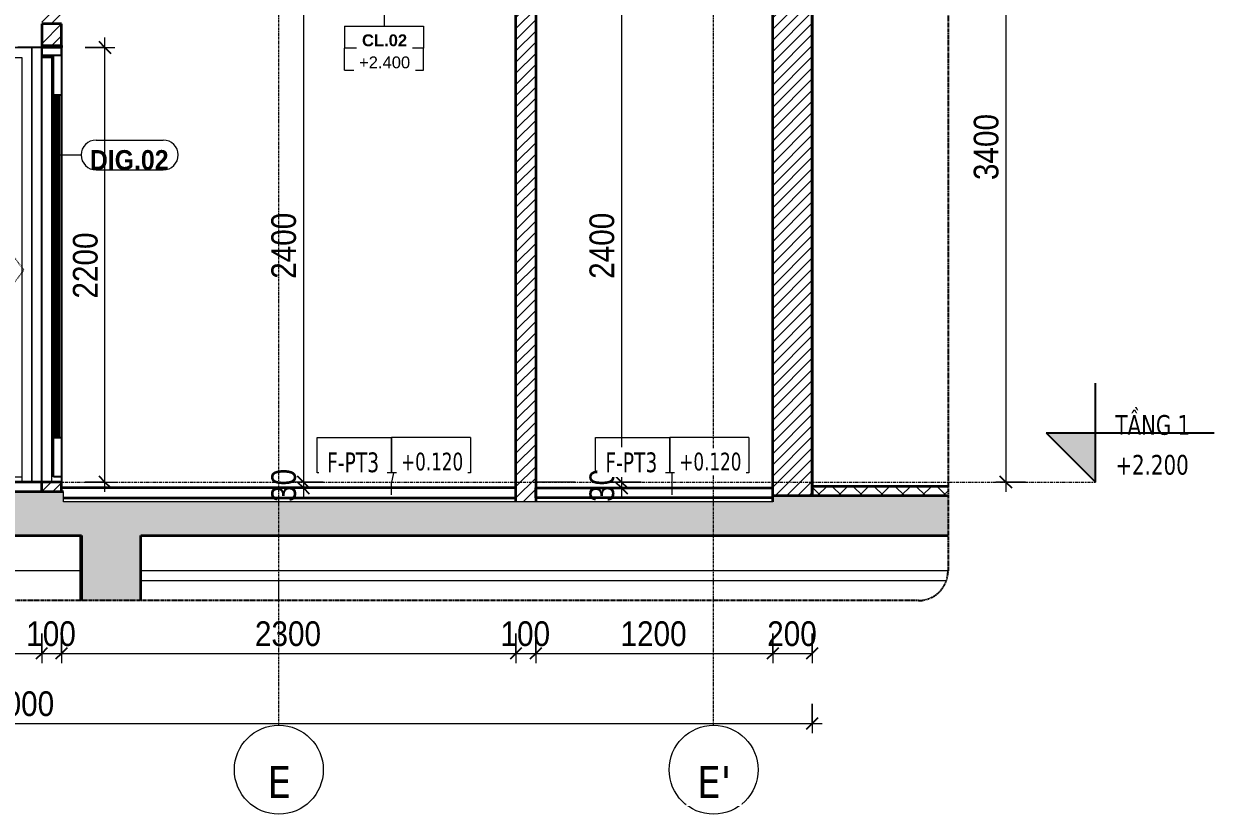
# Model space of a CAD drawing. Header units: millimetres. Extents: x 66631 to 260610, y 416 to 78637.
# Drawn here: x 100895 to 106919, y 519 to 4520 of the extents above; entities that cross this region are included whole.
import ezdxf

# ---------------------------------------------------------------- set-up
doc = ezdxf.new("R2010")
doc.units = ezdxf.units.MM
for name, pattern in [('Centre', [31.75, 6.35, -4.7625, 15.875, -4.7625]), ('Dash', [6, 3, -3]), ('Grid Line', [22.225, 12.7, -3.175, 3.175, -3.175]), ('Hidden', [7.14375, 4.7625, -2.38125])]:
    doc.linetypes.add(name, pattern=pattern)
for name, color, linetype, lineweight in [('0-5', 130, 'Continuous', 5), ('A-ANNO-DIMS', 211, 'Continuous', 9), ('A-ANNO-DIMS-50', 211, 'Continuous', 9), ('A-CLNG-IDEN', 151, 'Continuous', 9), ('A-DETL-GENF', 92, 'Continuous', 18), ('A-DETL-GENF-4', 92, 'Hidden', 25), ('A-DETL-GENF-5', 9, 'Continuous', 18), ('A-DETL-GENF-HDLN-1', 7, 'Dash', 18), ('A-DETL-MEDM', 33, 'Continuous', 35), ('A-DETL-THIN', 151, 'Continuous', 18), ('A-DETL-THIN-1', 7, 'Continuous', 18), ('A-DOOR-3', 7, 'Continuous', 18), ('A-DOOR-4', 10, 'Continuous', 25), ('A-DOOR-6', 250, 'Continuous', 35), ('A-DOOR-IDEN', 31, 'Continuous', 9), ('A-FLOR-FNSH-1', 250, 'Continuous', 35), ('A-FLOR-IDEN', 11, 'Continuous', 9), ('A-FLOR-LEVL', 51, 'Continuous', 9), ('A-FLOR-LEVL-1', 51, 'Continuous', 25), ('A-FLOR-LEVL-2', 51, 'Centre', 9), ('A-FLOR-PATT-2', 8, 'Continuous', 18), ('A-WALL-2', 250, 'Continuous', 35), ('A-WALL-3', 7, 'Continuous', 18), ('A-WALL-PATT-1', 9, 'Continuous', 18), ('A-WALL-PATT-2', 111, 'Continuous', 18), ('S-BEAM-1', 71, 'Continuous', 5), ('S-BEAM-2', 7, 'Continuous', 18), ('S-BEAM-3', 90, 'Continuous', 50), ('S-COLS-10', 9, 'Continuous', 18), ('S-COLS-7', 52, 'Continuous', 35), ('S-COLS-9', 7, 'Continuous', 18), ('S-GRID-1', 1, 'Grid Line', 9), ('S-GRID-IDEN', 1, 'Continuous', 9)]:
    doc.layers.add(name, color=color, linetype=linetype, lineweight=lineweight)
doc.styles.add('Arial_1', font='arial.ttf', dxfattribs={"height": 60})
doc.styles.add('Arial_B_1', font='arialbd.ttf', dxfattribs={"width": 0.9, "height": 100})
doc.styles.add('Arial_B_3', font='arialbd.ttf', dxfattribs={"height": 60})
doc.styles.add('Tahoma', font='tahoma.ttf', dxfattribs={"width": 0.8, "height": 100})
doc.styles.add('Tahoma_1', font='tahoma.ttf', dxfattribs={"width": 0.8, "height": 90})
doc.styles.add('Tahoma_B', font='tahomabd.ttf', dxfattribs={"height": 162.5})
doc.styles.add('Tahoma_B_1', font='tahomabd.ttf', dxfattribs={"width": 0.85, "height": 100})
doc.styles.add('UTM Avo', font='', dxfattribs={"width": 0.9, "height": 125})
doc.styles.get('UTM Avo').set_extended_font_data('UTM Avo')
doc.dimstyles.new('1_Dim_chi_tiet_2_5', dxfattribs={"dimscale": 304.8, "dimtxt": 124.912619, "dimasz": 0.19685, "dimexe": 0.164042, "dimexo": 0.0625, "dimgap": 0.016404, "dimtad": 1, "dimdec": 0, "dimrnd": 5, "dimzin": 0, "dimdsep": 46, "dimtxsty": 'UTM Avo', "dimblk1": 'OBLIQUE', "dimblk2": 'OBLIQUE', "dimsah": 1, "dimcen": 0.09, "dimdle": 0.164042, "dimazin": 0, "dimtfac": 1, "dimtdec": 4, "dimtix": 1, "dimtmove": 0, "dimatfit": 3, "dimfxl": 0.328084, "dimfxlon": 1, "dimtvp": 1, "dimtolj": 1, "dimtzin": 0, "dimarcsym": 2})
pattern_1 = [(45, (-40799.183, 15875), (-28.28427, 28.28427), [])]
pattern_2 = [(50, (100623.06, 15875), (364.368, -31.878), [38.1, -419.1]), (355, (100623.06, 15875), (-70.486, 382.113), [30.48, -335.28]), (100.451, (100653.42, 15872.34), (293.885, 350.233), [32.38, -356.18]), (46.184, (100623.06, 15976.6), (542.158, -84.086), [57.15, -628.65]), (96.636, (100668.24, 15969.6), (474.805, 494.855), [48.57, -534.27]), (351.184, (100623.06, 15976.6), (474.81, 494.85), [45.72, -502.92]), (21, (100673.86, 15951.2), (303.2285, -204.5305), [38.1, -419.1]), (326, (100673.86, 15951.2), (123.604, 368.376), [30.48, -335.28]), (71.451, (100699.13, 15934.16), (426.834, 163.843), [32.38, -356.18]), (37.5, (100623.06, 15875), (6.1766, 169.1102), [3.353, -327.863, 3.353, -337.007, -336.55]), (37.5, (100623.06, 15875), (6.1766, 169.1102), [-671.576, 3.353, -333.197]), (7.5, (100623.06, 15875), (133.6389, 200.3615), [3.353, -190.703, 3.353, -320.243, -128.27]), (7.5, (100623.06, 15875), (133.6389, 200.3615), [-517.652, 3.353, -124.917]), (327.5, (100509.78, 15875), (271.1818, -11.4584), [3.353, -123.647, 3.353, -392.887, -525.78]), (327.5, (100509.78, 15875), (271.1818, -11.4584), [-523.24, 3.353, -522.427]), (317.5, (100458.98, 15875), (296.2585, 50.853), [3.353, -161.747, 3.353, -259.791, -373.38]), (317.5, (100458.98, 15875), (296.2585, 50.853), [-428.244, 3.353, -370.027]), (45, (100623.06, 15875), (-125.7236, 125.7236), []), (45, (100623.06, 16065.5), (-125.7236, 125.7236), [])]

# ---------------------------------------------------------------- blocks, each defined once
blk = doc.blocks.new('NCV_TKTC_KET CAU_rvt-3-TKCS_CĂN HỘ LOẠI 1B - MẶT CẮT 2')
at = {"layer": 'S-BEAM-1'}
blk.add_hatch(color=256, dxfattribs=at).paths.add_polyline_path([(-40236.9, 1600), (-40235.6, 1600), (-40235.6, 1930), (-40236.9, 1930), (-40236.9, 1694.7)])
at = {"layer": 'S-BEAM-2'}
for p, q in [((-36739.9, 2120), (-36739.9, 2100)), ((-40236.9, 1750), (-44235.3, 1750)), ((-38036.9, 1750), (-39935.6, 1750)), ((-39934.9, 1750), (-39934.9, 1700)), ((-36739.9, 1750), (-38036.9, 1750)), ((-35850.5, 1750), (-36739.9, 1750)), ((-35860.3, 1700), (-39934.9, 1700))]:
    blk.add_line(p, q, dxfattribs=at)
at = {"layer": 'S-BEAM-3'}
blk.add_line((-40236.9, 1930), (-40236.9, 1600), dxfattribs=at)
at = {"layer": 'S-COLS-9'}
blk.add_line((-39236.9, 1600), (-39236.9, 1700), dxfattribs=at)
blk = doc.blocks.new('DOOR_CW_01 CANH MO-PANEL KINH - DIG_02-800x2200-CỬA NHÔM KÍNH-V30-TKCS_CĂN HỘ LOẠI 1B - MẶT CẮT 2')
at = {"layer": 'A-DOOR-3'}
for p, q in [((-40436.9, 2200), (-40436.9, 4350)), ((-40386.9, 4350), (-40386.9, 2200)), ((-40336.9, 2200), (-40336.9, 4360))]:
    blk.add_line(p, q, dxfattribs=at)
at = {"layer": 'A-DOOR-4'}
for p, q in [((-40336.9, 4400), (-40556.9, 4400)), ((-40436.9, 2200), (-40436.9, 4400)), ((-40436.9, 2200), (-40436.9, 4400)), ((-40436.9, 4400), (-40436.9, 4350)), ((-40436.9, 4400), (-40336.9, 4400)), ((-40336.9, 4400), (-40336.9, 2200)), ((-40336.9, 4400), (-40336.9, 2200)), ((-40336.9, 4360), (-40336.9, 4400)), ((-40336.9, 4360), (-40436.9, 4360)), ((-40386.9, 4350), (-40436.9, 4350)), ((-40386.9, 4350), (-40386.9, 4360)), ((-40336.9, 4360), (-40386.9, 4360)), ((-40336.9, 4360), (-40376.9, 4360)), ((-40376.9, 2226), (-40376.9, 4360)), ((-40336.9, 4158), (-40376.9, 4158)), ((-40366.9, 2426), (-40366.9, 4158)), ((-40356.9, 2426), (-40356.9, 4158)), ((-40346.9, 2426), (-40346.9, 4158)), ((-40376.9, 2426), (-40336.9, 2426)), ((-40336.9, 2226), (-40376.9, 2226))]:
    blk.add_line(p, q, dxfattribs=at)
blk = doc.blocks.new('DOOR_CW_01 CANH MO-PANEL KINH - DIG_01-900x2200-CỬA NHÔM KÍNH-400860-TKCS_CĂN HỘ LOẠI 1B - MẶT CẮT 2')
at = {"layer": 'A-DETL-GENF-HDLN-1'}
for p, q in [((-40526.9, 3273.5), (-41346.9, 4347)), ((-41346.9, 2200), (-40526.9, 3273.5))]:
    blk.add_line(p, q, dxfattribs=at)
at = {"layer": 'A-DOOR-3'}
for p, q in [((-40486.9, 4400), (-41386.9, 4400)), ((-41386.9, 4400), (-41386.9, 2200)), ((-40486.9, 2200), (-40486.9, 4400)), ((-41336.9, 2200), (-41336.9, 4350)), ((-41336.9, 4350), (-40536.9, 4350)), ((-40536.9, 4350), (-40536.9, 2200)), ((-41221.9, 3124.5), (-41221.9, 4158)), ((-41221.9, 4158), (-40651.9, 4158)), ((-40651.9, 4158), (-40651.9, 2426)), ((-40666.9, 4143), (-41206.9, 4143)), ((-41206.9, 4143), (-41206.9, 3124.5)), ((-40666.9, 2441), (-40666.9, 4143)), ((-41262.2, 3156), (-41301.7, 3156)), ((-41301.7, 3156), (-41301.7, 3016)), ((-41262.2, 3124.5), (-41262.2, 3156)), ((-41206.9, 3124.5), (-41281.9, 3124.5)), ((-41206.9, 3107.5), (-41281.9, 3107.5)), ((-41262.2, 3016), (-41262.2, 3107.5)), ((-41221.9, 2426), (-41221.9, 3107.5)), ((-41206.9, 3124.5), (-41181.1, 3124.5)), ((-41206.9, 3107.5), (-41206.9, 2441)), ((-41181.1, 3107.5), (-41206.9, 3107.5)), ((-41181.1, 3124.5), (-41181.1, 3107.5)), ((-41301.7, 3016), (-41262.2, 3016)), ((-40651.9, 2426), (-41221.9, 2426)), ((-41206.9, 2441), (-40666.9, 2441)), ((-41336.9, 2226), (-40536.9, 2226))]:
    blk.add_line(p, q, dxfattribs=at)
for start, end in [(90, 180), (180, 270)]:
    blk.add_arc((-41281.9, 3116), 8.5, start, end, dxfattribs=at)
blk = doc.blocks.new('NCV_TKTC_TANG 1_rvt-3-TKCS_CĂN HỘ LOẠI 1B - MẶT CẮT 2')
at = {"layer": 'A-WALL-PATT-1'}
h = blk.add_hatch(dxfattribs=at)
h.set_pattern_fill('FP_4', color=256, style=0, pattern_type=2)
h.set_pattern_definition(pattern_1)
h.paths.add_polyline_path([(-40436.9, 2150), (-40336.9, 2150), (-40336.9, 2200), (-40436.9, 2200), (-40436.9, 2170)])
h.paths.add_polyline_path([(-40346.9, 4400), (-40336.9, 4400), (-40336.9, 4410), (-40436.9, 4410), (-40436.9, 4400), (-40426.9, 4400)])
h.paths.add_polyline_path([(-40426.9, 4520), (-40336.9, 4520), (-40336.9, 5380), (-40436.9, 5380), (-40436.9, 4520)])
h = blk.add_hatch(dxfattribs=at)
h.set_pattern_fill('FP_4', color=256, style=0, pattern_type=2)
h.set_pattern_definition(pattern_1)
h.paths.add_polyline_path([(-37936.9, 2100), (-37936.9, 5330), (-38036.9, 5330), (-38036.9, 2100)])
at = {"layer": 'A-DETL-THIN-1'}
blk.add_line((-37736.9, 2200), (-37936.9, 2200), dxfattribs=at)
at = {"layer": 'A-FLOR-FNSH-1'}
for p, q in [((-40436.9, 2200), (-41436.9, 2200)), ((-40436.9, 2150), (-40436.9, 2200)), ((-40336.9, 2200), (-40436.9, 2200)), ((-40436.9, 2150), (-40436.9, 2200)), ((-40336.9, 2150), (-40336.9, 2200)), ((-38036.9, 2170), (-40336.9, 2170)), ((-40336.9, 2150), (-40336.9, 2170)), ((-38036.9, 2120), (-38036.9, 2170)), ((-37936.9, 2170), (-36736.9, 2170)), ((-37936.9, 2120), (-37936.9, 2170)), ((-36736.9, 2130), (-36736.9, 2170)), ((-40326.9, 2120), (-38036.9, 2120)), ((-36736.9, 2120), (-37936.9, 2120))]:
    blk.add_line(p, q, dxfattribs=at)
at = {"layer": 'A-WALL-2'}
for p, q in [((-38036.9, 2100), (-38036.9, 5330)), ((-37936.9, 5330), (-37936.9, 2100)), ((-40436.9, 4410), (-40436.9, 4400)), ((-40336.9, 4400), (-40436.9, 4400)), ((-40336.9, 4410), (-40336.9, 4400)), ((-40436.9, 2150), (-40436.9, 2200)), ((-40336.9, 2200), (-40436.9, 2200)), ((-40336.9, 2150), (-40336.9, 2200))]:
    blk.add_line(p, q, dxfattribs=at)
at = {"layer": 'A-WALL-3'}
for p, q in [((-41386.9, 4400), (-40486.9, 4400)), ((-40486.9, 4400), (-40486.9, 2300)), ((-40486.9, 2300), (-40486.9, 2200))]:
    blk.add_line(p, q, dxfattribs=at)
at = {"layer": 'A-DOOR-6'}
for name in ['DOOR_CW_01 CANH MO-PANEL KINH - DIG_01-900x2200-CỬA NHÔM KÍNH-400860-TKCS_CĂN HỘ LOẠI 1B - MẶT CẮT 2', 'DOOR_CW_01 CANH MO-PANEL KINH - DIG_02-800x2200-CỬA NHÔM KÍNH-V30-TKCS_CĂN HỘ LOẠI 1B - MẶT CẮT 2']:
    blk.add_blockref(name, (0, 0), dxfattribs=at)
blk = doc.blocks.new('BORDER VIEW - BORDER VIEW-3685526-TKCS_CĂN HỘ LOẠI 1B - MẶT CẮT 2')
at = {"layer": 'A-DETL-GENF-4'}
for p, q in [((-35850.5, 5980.7), (-35850.5, 1750)), ((-36000.5, 1600), (-45687, 1600))]:
    blk.add_line(p, q, dxfattribs=at)
blk.add_arc((-36000.5, 1750), 150, 270, 0, dxfattribs=at)
blk = doc.blocks.new('Level - CAO ĐỘ LEVEL-350587-TKCS_CĂN HỘ LOẠI 1B - MẶT CẮT 2')
at = {"layer": 'A-FLOR-LEVL'}
blk.add_hatch(color=256, dxfattribs=at).paths.add_polyline_path([(-35103.7, 2450), (-35103.7, 2200), (-35353.7, 2450)])
at = {"layer": 'A-FLOR-LEVL-1'}
for p, q in [((-35103.7, 2200), (-35103.7, 2700)), ((-35353.7, 2450), (-35103.7, 2200)), ((-35353.7, 2450), (-34503.7, 2450))]:
    blk.add_line(p, q, dxfattribs=at)
blk = doc.blocks.new('Grid - M_Grid Head - Circle-353313-TKCS_CĂN HỘ LOẠI 1B - MẶT CẮT 2')
at = {"layer": 'S-GRID-IDEN'}
blk.add_circle((-39236.9, 743.5), 225, dxfattribs=at)
blk = doc.blocks.new('DIMBLOCK70-TKCS_CĂN HỘ LOẠI 1B - MẶT CẮT 2')
at = {"layer": 'A-ANNO-DIMS-50', "lineweight": 25}
for p, q in [((105864.2, 5600), (105834.2, 5630)), ((105864.2, 5600), (105894.2, 5570)), ((105864.2, 2200), (105834.2, 2230)), ((105864.2, 2200), (105894.2, 2170))]:
    blk.add_line(p, q, dxfattribs=at)
at = {"layer": 'A-ANNO-DIMS-50'}
for p, q in [((105864.2, 5650), (105864.2, 2150)), ((105964.2, 5600), (105814.2, 5600)), ((105864.2, 5600), (105964.2, 5600)), ((105964.2, 2200), (105814.2, 2200)), ((105864.2, 2200), (105964.2, 2200))]:
    blk.add_line(p, q, dxfattribs=at)
at = {"layer": 'A-ANNO-DIMS-50', "color": 0, "insert": (105701.8, 3728.8), "char_height": 125, "width": 410.824, "attachment_point": 1, "rotation": 90, "line_spacing_factor": 1.110334, "style": 'UTM Avo'}
blk.add_mtext('3400', dxfattribs=at)
blk = doc.blocks.new('_Oblique')
at = {"color": 0, "linetype": 'ByBlock', "lineweight": -2}
blk.add_line((-0.5, -0.5), (0.5, 0.5), dxfattribs=at)
blk = doc.blocks.new('STN_Door Tag - STN_Door Tag-1788670-TKCS_CĂN HỘ LOẠI 1B - MẶT CẮT 2')
at = {"layer": 'A-DOOR-IDEN'}
for p, q in [((-40161.9, 3931.4), (-39821.8, 3931.4)), ((-40161.9, 3780.4), (-39821.8, 3780.4))]:
    blk.add_line(p, q, dxfattribs=at)
for centre, start, end in [((-40161.9, 3855.9), 90, 270), ((-39821.8, 3855.9), 270, 90)]:
    blk.add_arc(centre, 75.5, start, end, dxfattribs=at)
blk = doc.blocks.new('DIMBLOCK71-TKCS_CĂN HỘ LOẠI 1B - MẶT CẮT 2')
at = {"layer": 'A-ANNO-DIMS-50'}
for p, q in [((101205.5, 4400), (101355.5, 4400)), ((101305.5, 4400), (101205.5, 4400)), ((101305.5, 2150), (101305.5, 4450)), ((101205.5, 2200), (101355.5, 2200)), ((101305.5, 2200), (101205.5, 2200))]:
    blk.add_line(p, q, dxfattribs=at)
at = {"layer": 'A-ANNO-DIMS-50', "lineweight": 25}
for p, q in [((101305.5, 4400), (101275.5, 4430)), ((101305.5, 4400), (101335.5, 4370)), ((101305.5, 2200), (101275.5, 2230)), ((101305.5, 2200), (101335.5, 2170))]:
    blk.add_line(p, q, dxfattribs=at)
at = {"layer": 'A-ANNO-DIMS-50', "color": 0, "insert": (101143.1, 3128.8), "char_height": 125, "width": 410.824, "attachment_point": 1, "rotation": 90, "line_spacing_factor": 1.110334, "style": 'UTM Avo'}
blk.add_mtext('2200', dxfattribs=at)
blk = doc.blocks.new('DIMBLOCK75-TKCS_CĂN HỘ LOẠI 1B - MẶT CẮT 2')
at = {"layer": 'A-ANNO-DIMS-50'}
for p, q in [((99985.3, 1432.6), (99985.3, 1282.6)), ((99985.3, 1332.6), (99985.3, 1432.6)), ((100985.3, 1432.6), (100985.3, 1282.6)), ((100985.3, 1332.6), (100985.3, 1432.6)), ((99985.3, 1332.6), (100985.3, 1332.6))]:
    blk.add_line(p, q, dxfattribs=at)
at = {"layer": 'A-ANNO-DIMS-50', "lineweight": 25}
for p, q in [((99985.3, 1332.6), (99955.3, 1302.6)), ((99985.3, 1332.6), (100015.3, 1362.6)), ((100985.3, 1332.6), (100955.3, 1302.6)), ((100985.3, 1332.6), (101015.3, 1362.6))]:
    blk.add_line(p, q, dxfattribs=at)
at = {"layer": 'A-ANNO-DIMS-50', "color": 0, "insert": (100314.1, 1495), "char_height": 125, "width": 410.824, "attachment_point": 1, "line_spacing_factor": 1.110334, "style": 'UTM Avo'}
blk.add_mtext('1000', dxfattribs=at)
blk = doc.blocks.new('DIMBLOCK76-TKCS_CĂN HỘ LOẠI 1B - MẶT CẮT 2')
at = {"layer": 'A-ANNO-DIMS-50'}
for p, q in [((100985.3, 1432.6), (100985.3, 1282.6)), ((100985.3, 1332.6), (100985.3, 1432.6)), ((101085.3, 1432.6), (101085.3, 1282.6)), ((101085.3, 1332.6), (101085.3, 1432.6)), ((100985.3, 1332.6), (101085.3, 1332.6))]:
    blk.add_line(p, q, dxfattribs=at)
at = {"layer": 'A-ANNO-DIMS-50', "lineweight": 25}
for p, q in [((100985.3, 1332.6), (100955.3, 1302.6)), ((100985.3, 1332.6), (101015.3, 1362.6)), ((101085.3, 1332.6), (101055.3, 1302.6)), ((101085.3, 1332.6), (101115.3, 1362.6))]:
    blk.add_line(p, q, dxfattribs=at)
at = {"layer": 'A-ANNO-DIMS-50', "color": 0, "insert": (100906.9, 1495), "char_height": 125, "width": 308.118, "attachment_point": 1, "line_spacing_factor": 1.110334, "style": 'UTM Avo'}
blk.add_mtext('100', dxfattribs=at)
blk = doc.blocks.new('DIMBLOCK77-TKCS_CĂN HỘ LOẠI 1B - MẶT CẮT 2')
at = {"layer": 'A-ANNO-DIMS-50'}
for p, q in [((101085.3, 1432.6), (101085.3, 1282.6)), ((101085.3, 1332.6), (101085.3, 1432.6)), ((103385.3, 1432.6), (103385.3, 1282.6)), ((103385.3, 1332.6), (103385.3, 1432.6)), ((101085.3, 1332.6), (103385.3, 1332.6))]:
    blk.add_line(p, q, dxfattribs=at)
at = {"layer": 'A-ANNO-DIMS-50', "lineweight": 25}
for p, q in [((101085.3, 1332.6), (101055.3, 1302.6)), ((101085.3, 1332.6), (101115.3, 1362.6)), ((103385.3, 1332.6), (103355.3, 1302.6)), ((103385.3, 1332.6), (103415.3, 1362.6))]:
    blk.add_line(p, q, dxfattribs=at)
at = {"layer": 'A-ANNO-DIMS-50', "color": 0, "insert": (102064.1, 1495), "char_height": 125, "width": 410.824, "attachment_point": 1, "line_spacing_factor": 1.110334, "style": 'UTM Avo'}
blk.add_mtext('2300', dxfattribs=at)
blk = doc.blocks.new('DIMBLOCK78-TKCS_CĂN HỘ LOẠI 1B - MẶT CẮT 2')
at = {"layer": 'A-ANNO-DIMS-50'}
for p, q in [((103385.3, 1432.6), (103385.3, 1282.6)), ((103385.3, 1332.6), (103385.3, 1432.6)), ((103485.3, 1432.6), (103485.3, 1282.6)), ((103485.3, 1332.6), (103485.3, 1432.6)), ((103385.3, 1332.6), (103485.3, 1332.6))]:
    blk.add_line(p, q, dxfattribs=at)
at = {"layer": 'A-ANNO-DIMS-50', "lineweight": 25}
for p, q in [((103385.3, 1332.6), (103355.3, 1302.6)), ((103385.3, 1332.6), (103415.3, 1362.6)), ((103485.3, 1332.6), (103455.3, 1302.6)), ((103485.3, 1332.6), (103515.3, 1362.6))]:
    blk.add_line(p, q, dxfattribs=at)
at = {"layer": 'A-ANNO-DIMS-50', "color": 0, "insert": (103306.9, 1495), "char_height": 125, "width": 308.118, "attachment_point": 1, "line_spacing_factor": 1.110334, "style": 'UTM Avo'}
blk.add_mtext('100', dxfattribs=at)
blk = doc.blocks.new('DIMBLOCK79-TKCS_CĂN HỘ LOẠI 1B - MẶT CẮT 2')
at = {"layer": 'A-ANNO-DIMS-50'}
for p, q in [((103485.3, 1432.6), (103485.3, 1282.6)), ((103485.3, 1332.6), (103485.3, 1432.6)), ((104685.3, 1432.6), (104685.3, 1282.6)), ((104685.3, 1332.6), (104685.3, 1432.6)), ((103485.3, 1332.6), (104685.3, 1332.6))]:
    blk.add_line(p, q, dxfattribs=at)
at = {"layer": 'A-ANNO-DIMS-50', "lineweight": 25}
for p, q in [((103485.3, 1332.6), (103455.3, 1302.6)), ((103485.3, 1332.6), (103515.3, 1362.6)), ((104685.3, 1332.6), (104655.3, 1302.6)), ((104685.3, 1332.6), (104715.3, 1362.6))]:
    blk.add_line(p, q, dxfattribs=at)
at = {"layer": 'A-ANNO-DIMS-50', "color": 0, "insert": (103914.1, 1495), "char_height": 125, "width": 410.824, "attachment_point": 1, "line_spacing_factor": 1.110334, "style": 'UTM Avo'}
blk.add_mtext('1200', dxfattribs=at)
blk = doc.blocks.new('DIMBLOCK80-TKCS_CĂN HỘ LOẠI 1B - MẶT CẮT 2')
at = {"layer": 'A-ANNO-DIMS-50'}
for p, q in [((104685.3, 1432.6), (104685.3, 1282.6)), ((104685.3, 1332.6), (104685.3, 1432.6)), ((104884.5, 1432.6), (104884.5, 1282.6)), ((104884.5, 1332.6), (104884.5, 1432.6)), ((104685.3, 1332.6), (104884.5, 1332.6))]:
    blk.add_line(p, q, dxfattribs=at)
at = {"layer": 'A-ANNO-DIMS-50', "lineweight": 25}
for p, q in [((104685.3, 1332.6), (104655.3, 1302.6)), ((104685.3, 1332.6), (104715.3, 1362.6)), ((104884.5, 1332.6), (104854.5, 1302.6)), ((104884.5, 1332.6), (104914.5, 1362.6))]:
    blk.add_line(p, q, dxfattribs=at)
at = {"layer": 'A-ANNO-DIMS-50', "color": 0, "insert": (104656.5, 1495), "char_height": 125, "width": 308.118, "attachment_point": 1, "line_spacing_factor": 1.110334, "style": 'UTM Avo'}
blk.add_mtext('200', dxfattribs=at)
blk = doc.blocks.new('DIMBLOCK81-TKCS_CĂN HỘ LOẠI 1B - MẶT CẮT 2')
at = {"layer": 'A-ANNO-DIMS-50'}
for p, q in [((102309.4, 4650), (102309.4, 2200)), ((102409.4, 4600), (102259.4, 4600)), ((102309.4, 4600), (102409.4, 4600)), ((102409.4, 2200), (102259.4, 2200)), ((102309.4, 2200), (102409.4, 2200))]:
    blk.add_line(p, q, dxfattribs=at)
at = {"layer": 'A-ANNO-DIMS-50', "lineweight": 25}
for p, q in [((102309.4, 4600), (102279.4, 4630)), ((102309.4, 4600), (102339.4, 4570)), ((102309.4, 2200), (102279.4, 2230)), ((102309.4, 2200), (102339.4, 2170))]:
    blk.add_line(p, q, dxfattribs=at)
at = {"layer": 'A-ANNO-DIMS-50', "color": 0, "insert": (102147, 3228.8), "char_height": 125, "width": 410.824, "attachment_point": 1, "rotation": 90, "line_spacing_factor": 1.110334, "style": 'UTM Avo'}
blk.add_mtext('2400', dxfattribs=at)
blk = doc.blocks.new('DIMBLOCK82-TKCS_CĂN HỘ LOẠI 1B - MẶT CẮT 2')
at = {"layer": 'A-ANNO-DIMS-50', "lineweight": 25}
for p, q in [((102309.4, 2200), (102279.4, 2230)), ((102309.4, 2170), (102279.4, 2200)), ((102309.4, 2200), (102339.4, 2170)), ((102309.4, 2170), (102339.4, 2140))]:
    blk.add_line(p, q, dxfattribs=at)
at = {"layer": 'A-ANNO-DIMS-50'}
for p, q in [((102409.4, 2200), (102259.4, 2200)), ((102409.4, 2170), (102259.4, 2170)), ((102309.4, 2200), (102309.4, 2120)), ((102309.4, 2200), (102409.4, 2200)), ((102309.4, 2170), (102409.4, 2170))]:
    blk.add_line(p, q, dxfattribs=at)
at = {"layer": 'A-ANNO-DIMS-50', "color": 0, "insert": (102147, 2099.4), "char_height": 125, "width": 205.412, "attachment_point": 1, "rotation": 90, "line_spacing_factor": 1.110334, "style": 'UTM Avo'}
blk.add_mtext('30', dxfattribs=at)
blk = doc.blocks.new('DIMBLOCK83-TKCS_CĂN HỘ LOẠI 1B - MẶT CẮT 2')
at = {"layer": 'A-ANNO-DIMS-50'}
for p, q in [((103919.6, 4650), (103919.6, 2200)), ((104019.6, 4600), (103869.6, 4600)), ((103919.6, 4600), (104019.6, 4600)), ((104019.6, 2200), (103869.6, 2200)), ((103919.6, 2200), (104019.6, 2200))]:
    blk.add_line(p, q, dxfattribs=at)
at = {"layer": 'A-ANNO-DIMS-50', "lineweight": 25}
for p, q in [((103919.6, 4600), (103889.6, 4630)), ((103919.6, 4600), (103949.6, 4570)), ((103919.6, 2200), (103889.6, 2230)), ((103919.6, 2200), (103949.6, 2170))]:
    blk.add_line(p, q, dxfattribs=at)
at = {"layer": 'A-ANNO-DIMS-50', "color": 0, "insert": (103757.2, 3228.8), "char_height": 125, "width": 410.824, "attachment_point": 1, "rotation": 90, "line_spacing_factor": 1.110334, "style": 'UTM Avo'}
blk.add_mtext('2400', dxfattribs=at)
blk = doc.blocks.new('DIMBLOCK84-TKCS_CĂN HỘ LOẠI 1B - MẶT CẮT 2')
at = {"layer": 'A-ANNO-DIMS-50', "lineweight": 25}
for p, q in [((103919.6, 2200), (103889.6, 2230)), ((103919.6, 2170), (103889.6, 2200)), ((103919.6, 2200), (103949.6, 2170)), ((103919.6, 2170), (103949.6, 2140))]:
    blk.add_line(p, q, dxfattribs=at)
at = {"layer": 'A-ANNO-DIMS-50'}
for p, q in [((104019.6, 2200), (103869.6, 2200)), ((104019.6, 2170), (103869.6, 2170)), ((103919.6, 2200), (103919.6, 2120)), ((103919.6, 2200), (104019.6, 2200)), ((103919.6, 2170), (104019.6, 2170))]:
    blk.add_line(p, q, dxfattribs=at)
at = {"layer": 'A-ANNO-DIMS-50', "color": 0, "insert": (103757.2, 2099.4), "char_height": 125, "width": 205.412, "attachment_point": 1, "rotation": 90, "line_spacing_factor": 1.110334, "style": 'UTM Avo'}
blk.add_mtext('30', dxfattribs=at)
blk = doc.blocks.new('DIMBLOCK85-TKCS_CĂN HỘ LOẠI 1B - MẶT CẮT 2')
at = {"layer": 'A-ANNO-DIMS-50'}
for p, q in [((96885.3, 1078.1), (96885.3, 928.1)), ((96885.3, 978.1), (96885.3, 1078.1)), ((104884.5, 1078.1), (104884.5, 928.1)), ((104884.5, 978.1), (104884.5, 1078.1)), ((96835.3, 978.1), (104934.5, 978.1))]:
    blk.add_line(p, q, dxfattribs=at)
at = {"layer": 'A-ANNO-DIMS-50', "lineweight": 25}
for p, q in [((96885.3, 978.1), (96855.3, 948.1)), ((96885.3, 978.1), (96915.3, 1008.1)), ((104884.5, 978.1), (104854.5, 948.1)), ((104884.5, 978.1), (104914.5, 1008.1))]:
    blk.add_line(p, q, dxfattribs=at)
at = {"layer": 'A-ANNO-DIMS-50', "color": 0, "insert": (100713.7, 1140.5), "char_height": 125, "width": 410.824, "attachment_point": 1, "line_spacing_factor": 1.110334, "style": 'UTM Avo'}
blk.add_mtext('8000', dxfattribs=at)
blk = doc.blocks.new('M_Ceiling Tag w Height - M_Ceiling Tag w Height-4076435-TKCS_CĂN HỘ LOẠI 1B - MẶT CẮT 2')
at = {"layer": 'A-CLNG-IDEN'}
for p, q in [((-38905.4, 4507.3), (-38905.4, 4396.1)), ((-38905.4, 4507.3), (-38504.2, 4507.3)), ((-38504.2, 4507.3), (-38504.2, 4396.1)), ((-38905.4, 4284.7), (-38905.4, 4396.1)), ((-38504.2, 4396.1), (-38905.4, 4396.1)), ((-38504.2, 4284.7), (-38504.2, 4396.1)), ((-38905.4, 4284.7), (-38504.2, 4284.7))]:
    blk.add_line(p, q, dxfattribs=at)
blk = doc.blocks.new('TAG SAN - TTG - TAG FFL-4075299-TKCS_CĂN HỘ LOẠI 1B - MẶT CẮT 2')
at = {"layer": 'A-FLOR-IDEN'}
for p, q in [((-43178.5, 2268.5), (-43178.5, 2447.3)), ((-43178.5, 2447.3), (-42802.6, 2447.3)), ((-42802.6, 2447.3), (-42802.6, 2268.5)), ((-42402.6, 2447.3), (-42802.6, 2447.3)), ((-42802.6, 2268.5), (-42802.6, 2447.3)), ((-42402.6, 2447.3), (-42402.6, 2268.5)), ((-42802.6, 2268.5), (-43178.5, 2268.5)), ((-42402.6, 2268.5), (-42802.6, 2268.5))]:
    blk.add_line(p, q, dxfattribs=at)

msp = doc.modelspace()

# ---------------------------------------------------------------- hatches: boundary and pattern name
at = {"layer": 'A-DETL-GENF-5'}
h = msp.add_hatch(dxfattribs=at)
h.set_pattern_fill('FP_5', color=256, style=0, pattern_type=2)
h.set_pattern_definition(pattern_2)
h.paths.add_polyline_path([(101186.6, 1600), (101486.6, 1600), (101486.6, 1930), (105571.7, 1930), (105571.7, 2130), (104685.3, 2130), (104685.3, 2100), (101095.3, 2100), (101095.3, 2150), (96886.9, 2150), (96886.9, 1600), (97186.9, 1600), (97186.9, 1930), (101186.6, 1930), (101186.6, 1695)])
h.paths.add_polyline_path([(101484.1, 4950), (101486.6, 4950), (101486.6, 5330), (105571.7, 5330), (105571.7, 5500), (101285.3, 5500), (101285.3, 5550), (96886.9, 5550), (96886.9, 4950), (97186.9, 4950), (97186.9, 5385), (101186.6, 5385), (101186.6, 4950)])
h = msp.add_hatch(dxfattribs=at)
h.set_pattern_fill('FP_5', color=256, style=0, pattern_type=2)
h.set_pattern_definition(pattern_2)
h.paths.add_polyline_path([(101075.3, 4410), (101085.3, 4410), (101085.3, 4520), (100985.3, 4520), (100985.3, 4410), (100995.3, 4410)])
at = {"layer": 'A-FLOR-PATT-2'}
h = msp.add_hatch(dxfattribs=at)
h.set_pattern_fill('FP_8', color=256, style=0, pattern_type=2)
h.set_pattern_definition([(45, (100623.06, 15875), (-53.033, 53.033), []), (135, (100623.06, 15875), (-53.033, -53.033), [])])
h.paths.add_polyline_path([(105571.7, 2130), (105571.7, 2180), (104884.5, 2180), (104884.5, 2130)])
at = {"layer": 'A-WALL-PATT-2'}
h = msp.add_hatch(dxfattribs=at)
h.set_pattern_fill('FP_4', color=256, style=0, pattern_type=2)
h.set_pattern_definition([(45, (100623.06, 15875), (-28.28427, 28.28427), [])])
h.paths.add_polyline_path([(104684.5, 2120), (104685.3, 2120), (104685.3, 2130), (104884.5, 2130), (104884.5, 5330), (104684.5, 5330), (104684.5, 2130)])
at = {"layer": 'S-COLS-10'}
h = msp.add_hatch(dxfattribs=at)
h.set_pattern_fill('FP_5', color=256, style=0, pattern_type=2)
h.set_pattern_definition(pattern_2)
h.paths.add_polyline_path([(104685.3, 2100), (104685.3, 2120), (104684.5, 2120), (104684.5, 2100)])
h = msp.add_hatch(dxfattribs=at)
h.set_pattern_fill('FP_5', color=256, style=0, pattern_type=2)
h.set_pattern_definition(pattern_2)
h.paths.add_polyline_path([(104685.3, 2100), (104685.3, 2120), (104684.5, 2120), (104684.5, 2100)])

# ---------------------------------------------------------------- linework, layer by layer
at = {"layer": 'A-CLNG-IDEN'}
msp.add_line((102717.5, 4625.8), (102717.5, 4507.3), dxfattribs=at)
at = {"layer": 'A-DETL-MEDM'}
for p, q in [((101085.3, 4520), (100985.3, 4520)), ((100985.3, 4520), (100985.3, 4410)), ((101085.3, 4410), (101085.3, 4520)), ((100985.3, 4410), (101085.3, 4410)), ((101095.3, 2150), (96886.9, 2150)), ((105571.7, 2130), (104685.3, 2130)), ((97186.9, 1930), (101186.6, 1930)), ((101186.6, 1930), (101186.6, 1600)), ((101486.6, 1600), (101486.6, 1930)), ((101486.6, 1930), (105571.7, 1930))]:
    msp.add_line(p, q, dxfattribs=at)
at = {"layer": 'A-DETL-THIN'}
for p, q in [((101095.3, 2100), (101095.3, 2150)), ((104685.3, 2130), (104685.3, 2100)), ((104685.3, 2100), (101095.3, 2100))]:
    msp.add_line(p, q, dxfattribs=at)
at = {"layer": 'A-DOOR-IDEN'}
msp.add_line((101052.4, 3856.4), (101184.9, 3856.4), dxfattribs=at)
at = {"layer": 'A-FLOR-FNSH-1'}
msp.add_line((104884.5, 2180), (105571.7, 2180), dxfattribs=at)
at = {"layer": 'A-FLOR-IDEN'}
for p, q in [((102755.2, 2191.4), (102767.2, 2247.2)), ((104175.2, 2135.6), (104175.2, 2247.2)), ((102755.2, 2135.6), (102755.2, 2191.4))]:
    msp.add_line(p, q, dxfattribs=at)
at = {"layer": 'A-FLOR-LEVL-2'}
msp.add_line((95185.2, 2200), (106318.6, 2200), dxfattribs=at)
at = {"layer": 'A-WALL-2'}
for p, q in [((104684.5, 2120), (104684.5, 5330)), ((104884.5, 5330), (104884.5, 2130)), ((104684.5, 2120), (104685.3, 2120)), ((101185.3, 1930), (101185.3, 1600))]:
    msp.add_line(p, q, dxfattribs=at)
at = {"layer": 'S-COLS-7'}
for p, q in [((104684.5, 2100), (104684.5, 5330)), ((104884.5, 2130), (104884.5, 5330))]:
    msp.add_line(p, q, dxfattribs=at)
at = {"layer": 'S-GRID-1'}
for p, q in [((102185.3, 2218.5), (102185.3, 5356.1)), ((104385.3, 2218.5), (104385.3, 5356.1)), ((102185.3, 968.5), (102185.3, 2218.5)), ((104385.3, 968.5), (104385.3, 2218.5))]:
    msp.add_line(p, q, dxfattribs=at)

# ---------------------------------------------------------------- block references
at = {"layer": '0-5'}
for name in ['NCV_TKTC_KET CAU_rvt-3-TKCS_CĂN HỘ LOẠI 1B - MẶT CẮT 2', 'NCV_TKTC_TANG 1_rvt-3-TKCS_CĂN HỘ LOẠI 1B - MẶT CẮT 2']:
    msp.add_blockref(name, (141422.2, 0), dxfattribs=at)
at = {"layer": 'A-CLNG-IDEN'}
msp.add_blockref('M_Ceiling Tag w Height - M_Ceiling Tag w Height-4076435-TKCS_CĂN HỘ LOẠI 1B - MẶT CẮT 2', (141422.2, 0), dxfattribs=at)
at = {"layer": 'A-DETL-GENF'}
msp.add_blockref('BORDER VIEW - BORDER VIEW-3685526-TKCS_CĂN HỘ LOẠI 1B - MẶT CẮT 2', (141422.2, 0), dxfattribs=at)
at = {"layer": 'A-DOOR-IDEN'}
msp.add_blockref('STN_Door Tag - STN_Door Tag-1788670-TKCS_CĂN HỘ LOẠI 1B - MẶT CẮT 2', (141422.2, 0), dxfattribs=at)
at = {"layer": 'A-FLOR-IDEN'}
for p in [(145557.8, -21.2), (146965.7, -21.2)]:
    msp.add_blockref('TAG SAN - TTG - TAG FFL-4075299-TKCS_CĂN HỘ LOẠI 1B - MẶT CẮT 2', p, dxfattribs=at)
at = {"layer": 'A-FLOR-LEVL-1'}
msp.add_blockref('Level - CAO ĐỘ LEVEL-350587-TKCS_CĂN HỘ LOẠI 1B - MẶT CẮT 2', (141422.2, 0), dxfattribs=at)
at = {"layer": 'S-GRID-IDEN'}
for p in [(141422.2, 0), (143622.2, 0)]:
    msp.add_blockref('Grid - M_Grid Head - Circle-353313-TKCS_CĂN HỘ LOẠI 1B - MẶT CẮT 2', p, dxfattribs=at)

# ---------------------------------------------------------------- texts
at = {"layer": 'A-DOOR-IDEN', "insert": (101428.1, 3829.9), "char_height": 100, "width": 407.7, "attachment_point": 5, "line_spacing_factor": 0.936439, "style": 'Arial_B_1'}
msp.add_mtext('\\pt2.25,4.5,6.75,9,11.25,13.5,15.75,18,20.25,22.5,24.75,27,29.25,31.5,33.75,36,38.25,40.5,42.75,45,47.25,49.5,51.75,54,56.25,58.5,60.75,63,65.25,67.5,69.75,72;DIG.02', dxfattribs=at)
at = {"layer": 'A-FLOR-LEVL', "char_height": 100, "line_spacing_factor": 0.996129, "style": 'Tahoma_B_1'}
for s, insert, width, attachment_point in [('\\pt510,1020,1530,2040,2550,3060,3570,4080,4590,5100,5610,6120,6630,7140,7650,8160,8670,9180,9690,10200,10710,11220,11730,12240,12750,13260,13770,14280,14790,15300,15810,16320;TẦNG 1', (106418.8, 2437.2), 452.625, 7), ('\\pt212.5,425,637.5,850,1062.5,1275,1487.5,1700,1912.5,2125,2337.5,2550,2762.5,2975,3187.5,3400,3612.5,3825,4037.5,4250,4462.5,4675,4887.5,5100,5312.5,5525,5737.5,5950,6162.5,6375,6587.5,6800;+2.200', (106418.8, 2337.5), 441.575, 1)]:
    msp.add_mtext(s, dxfattribs=dict(at, insert=insert, width=width, attachment_point=attachment_point))

# ---------------------------------------------------------------- dimensions: what is measured, and where the dimension line sits
at = {"layer": 'A-ANNO-DIMS'}
for base, p1, p2, override, picture, middle in [((105864.2, 2200), (105964.2, 5600), (105964.2, 2200), {"dimpost": '<>', "dimfxl": 3400}, 'DIMBLOCK70-TKCS_CĂN HỘ LOẠI 1B - MẶT CẮT 2', (105794.5, 3900)), ((102309.4, 2200), (102409.4, 4600), (102409.4, 2200), {"dimpost": '<>', "dimfxl": 2400}, 'DIMBLOCK81-TKCS_CĂN HỘ LOẠI 1B - MẶT CẮT 2', (102239.7, 3400)), ((103919.6, 2200), (104019.6, 4600), (104019.6, 2200), {"dimpost": '<>', "dimfxl": 2400}, 'DIMBLOCK83-TKCS_CĂN HỘ LOẠI 1B - MẶT CẮT 2', (103849.9, 3400)), ((101305.5, 4400), (101205.5, 2200), (101205.5, 4400), {"dimpost": '<>', "dimfxl": 2200}, 'DIMBLOCK71-TKCS_CĂN HỘ LOẠI 1B - MẶT CẮT 2', (101235.8, 3300)), ((102309.4, 2170), (102409.4, 2200), (102409.4, 2170), {"dimpost": '<>', "dimfxl": 30}, 'DIMBLOCK82-TKCS_CĂN HỘ LOẠI 1B - MẶT CẮT 2', (102239.7, 2185)), ((103919.6, 2170), (104019.6, 2200), (104019.6, 2170), {"dimpost": '<>', "dimfxl": 30}, 'DIMBLOCK84-TKCS_CĂN HỘ LOẠI 1B - MẶT CẮT 2', (103849.9, 2185))]:
    dim = msp.add_linear_dim(base=base, p1=p1, p2=p2, angle=90, dimstyle='1_Dim_chi_tiet_2_5', override=override, dxfattribs=at)
    dim.commit()
    dim.dimension.update_dxf_attribs({"geometry": picture, "text_midpoint": middle})
for base, p1, p2, override, picture, middle in [((100985.3, 1332.6), (99985.3, 1432.6), (100985.3, 1432.6), {"dimpost": '<>', "dimfxl": 1000}, 'DIMBLOCK75-TKCS_CĂN HỘ LOẠI 1B - MẶT CẮT 2', (100485.3, 1402.3)), ((101085.3, 1332.6), (100985.3, 1432.6), (101085.3, 1432.6), {"dimpost": '<>', "dimfxl": 100}, 'DIMBLOCK76-TKCS_CĂN HỘ LOẠI 1B - MẶT CẮT 2', (101035.3, 1402.3)), ((103385.3, 1332.6), (101085.3, 1432.6), (103385.3, 1432.6), {"dimpost": '<>', "dimfxl": 2300}, 'DIMBLOCK77-TKCS_CĂN HỘ LOẠI 1B - MẶT CẮT 2', (102235.3, 1402.3)), ((103485.3, 1332.6), (103385.3, 1432.6), (103485.3, 1432.6), {"dimpost": '<>', "dimfxl": 100}, 'DIMBLOCK78-TKCS_CĂN HỘ LOẠI 1B - MẶT CẮT 2', (103435.3, 1402.3)), ((104685.3, 1332.6), (103485.3, 1432.6), (104685.3, 1432.6), {"dimpost": '<>', "dimfxl": 1200}, 'DIMBLOCK79-TKCS_CĂN HỘ LOẠI 1B - MẶT CẮT 2', (104085.3, 1402.3)), ((104884.5, 1332.6), (104685.3, 1432.6), (104884.5, 1432.6), {"dimpost": '<>', "dimfxl": 199.146355}, 'DIMBLOCK80-TKCS_CĂN HỘ LOẠI 1B - MẶT CẮT 2', (104784.9, 1402.3)), ((104884.5, 978.1), (96885.3, 1078.1), (104884.5, 1078.1), {"dimpost": '<>', "dimfxl": 7999.146355}, 'DIMBLOCK85-TKCS_CĂN HỘ LOẠI 1B - MẶT CẮT 2', (100884.9, 1047.8))]:
    dim = msp.add_linear_dim(base=base, p1=p1, p2=p2, dimstyle='1_Dim_chi_tiet_2_5', override=override, dxfattribs=at)
    dim.commit()
    dim.dimension.update_dxf_attribs({"geometry": picture, "text_midpoint": middle})

# ---------------------------------------------------------------- next in the draw order: texts
at = {"layer": 'A-CLNG-IDEN', "insert": (102720.2, 4436), "char_height": 60, "width": 251.5, "attachment_point": 5, "line_spacing_factor": 0.936439, "style": 'Arial_B_3', "bg_fill": 3, "box_fill_scale": 1.25, "bg_fill_color": 256, "bg_fill_true_color": 13158600, "bg_fill_transparency": 0}
msp.add_mtext('\\pt634.9998,1270.0002,1905,2539.9998,3175.0002,3810,4444.9998,5080.0002,5715,6349.9998,6985.0002,7620,8254.9998,8890.0002,9525,10159.9998,10795.0002,11430,12064.9998,12700.0002,13335,13969.9998,14605.0002,15240,15874.9998,16510.0002,17145,17779.9998,18415.0002,19050,19684.9998,20320.0002;CL.02', dxfattribs=at)
at = {"layer": 'A-FLOR-IDEN', "attachment_point": 5, "line_spacing_factor": 0.996129, "bg_fill": 3, "box_fill_scale": 1.25, "bg_fill_color": 256, "bg_fill_true_color": 13158600, "bg_fill_transparency": 0}
for s, insert, char_height, width, style in [('\\pt4,8,12,16,20,24,28,32,36,40,44,48,52,56,60,64,68,72,76,80,84,88,92,96,100,104,108,112,116,120,124,128;F-PT3', (102561, 2299), 100, 293.6, 'Tahoma'), ('\\pt3.9996,8.0001,11.9997,16.0002,19.9998,24.0003,27.9999,32.0004,36,39.9996,44.0001,47.9997,52.0002,55.9998,60.0003,63.9999,68.0004,72,75.9996,80.0001,83.9997,88.0002,91.9998,96.0003,99.9999,104.0004,108,111.9996,116.0001,119.9997,124.0002,127.9998;+0.120', (102961, 2303), 90, 314.8, 'Tahoma_1'), ('\\pt4,8,12,16,20,24,28,32,36,40,44,48,52,56,60,64,68,72,76,80,84,88,92,96,100,104,108,112,116,120,124,128;F-PT3', (103969, 2299), 100, 293.6, 'Tahoma'), ('\\pt3.9996,8.0001,11.9997,16.0002,19.9998,24.0003,27.9999,32.0004,36,39.9996,44.0001,47.9997,52.0002,55.9998,60.0003,63.9999,68.0004,72,75.9996,80.0001,83.9997,88.0002,91.9998,96.0003,99.9999,104.0004,108,111.9996,116.0001,119.9997,124.0002,127.9998;+0.120', (104369, 2303), 90, 314.8, 'Tahoma_1')]:
    msp.add_mtext(s, dxfattribs=dict(at, insert=insert, char_height=char_height, width=width, style=style))
at = {"layer": 'S-GRID-IDEN', "char_height": 162.5, "attachment_point": 5, "line_spacing_factor": 0.996129, "style": 'Tahoma_B', "bg_fill": 3, "box_fill_scale": 1.25, "bg_fill_color": 256, "bg_fill_true_color": 13158600, "bg_fill_transparency": 0}
for s, insert, width in [('\\pt634.99962,1269.99925,1905.0005,2540.00013,3174.99975,3809.99937,4445.00062,5080.00025,5714.99987,6349.9995,6985.00075,7620.00037,8255,8889.99962,9524.99925,10160.0005,10795.00013,11429.99975,12064.99938,12700.00063,13335.00025,13969.99988,14604.9995,15240.00075,15875.00038,16510,17144.99963,17779.99925,18415.0005,19050.00013,19684.99975,20319.99938;E', (102187.4, 681.1), 139), ("\\pt634.99962,1269.99925,1905.0005,2540.00013,3174.99975,3809.99937,4445.00062,5080.00025,5714.99987,6349.9995,6985.00075,7620.00037,8255,8889.99962,9524.99925,10160.0005,10795.00013,11429.99975,12064.99938,12700.00063,13335.00025,13969.99988,14604.9995,15240.00075,15875.00038,16510,17144.99963,17779.99925,18415.0005,19050.00013,19684.99975,20319.99938;E'", (104387.4, 681.1), 198.5)]:
    msp.add_mtext(s, dxfattribs=dict(at, insert=insert, width=width))

# ---------------------------------------------------------------- next in the draw order: texts
at = {"layer": 'A-CLNG-IDEN', "insert": (102720.5, 4324.3), "char_height": 60, "width": 281, "attachment_point": 5, "line_spacing_factor": 0.936439, "style": 'Arial_1', "bg_fill": 3, "box_fill_scale": 1.25, "bg_fill_color": 256, "bg_fill_true_color": 13158600, "bg_fill_transparency": 0}
msp.add_mtext('\\pt634.9998,1270.0002,1905,2539.9998,3175.0002,3810,4444.9998,5080.0002,5715,6349.9998,6985.0002,7620,8254.9998,8890.0002,9525,10159.9998,10795.0002,11430,12064.9998,12700.0002,13335,13969.9998,14605.0002,15240,15874.9998,16510.0002,17145,17779.9998,18415.0002,19050,19684.9998,20320.0002;+2.400', dxfattribs=at)

doc.saveas('drawing.dxf')
